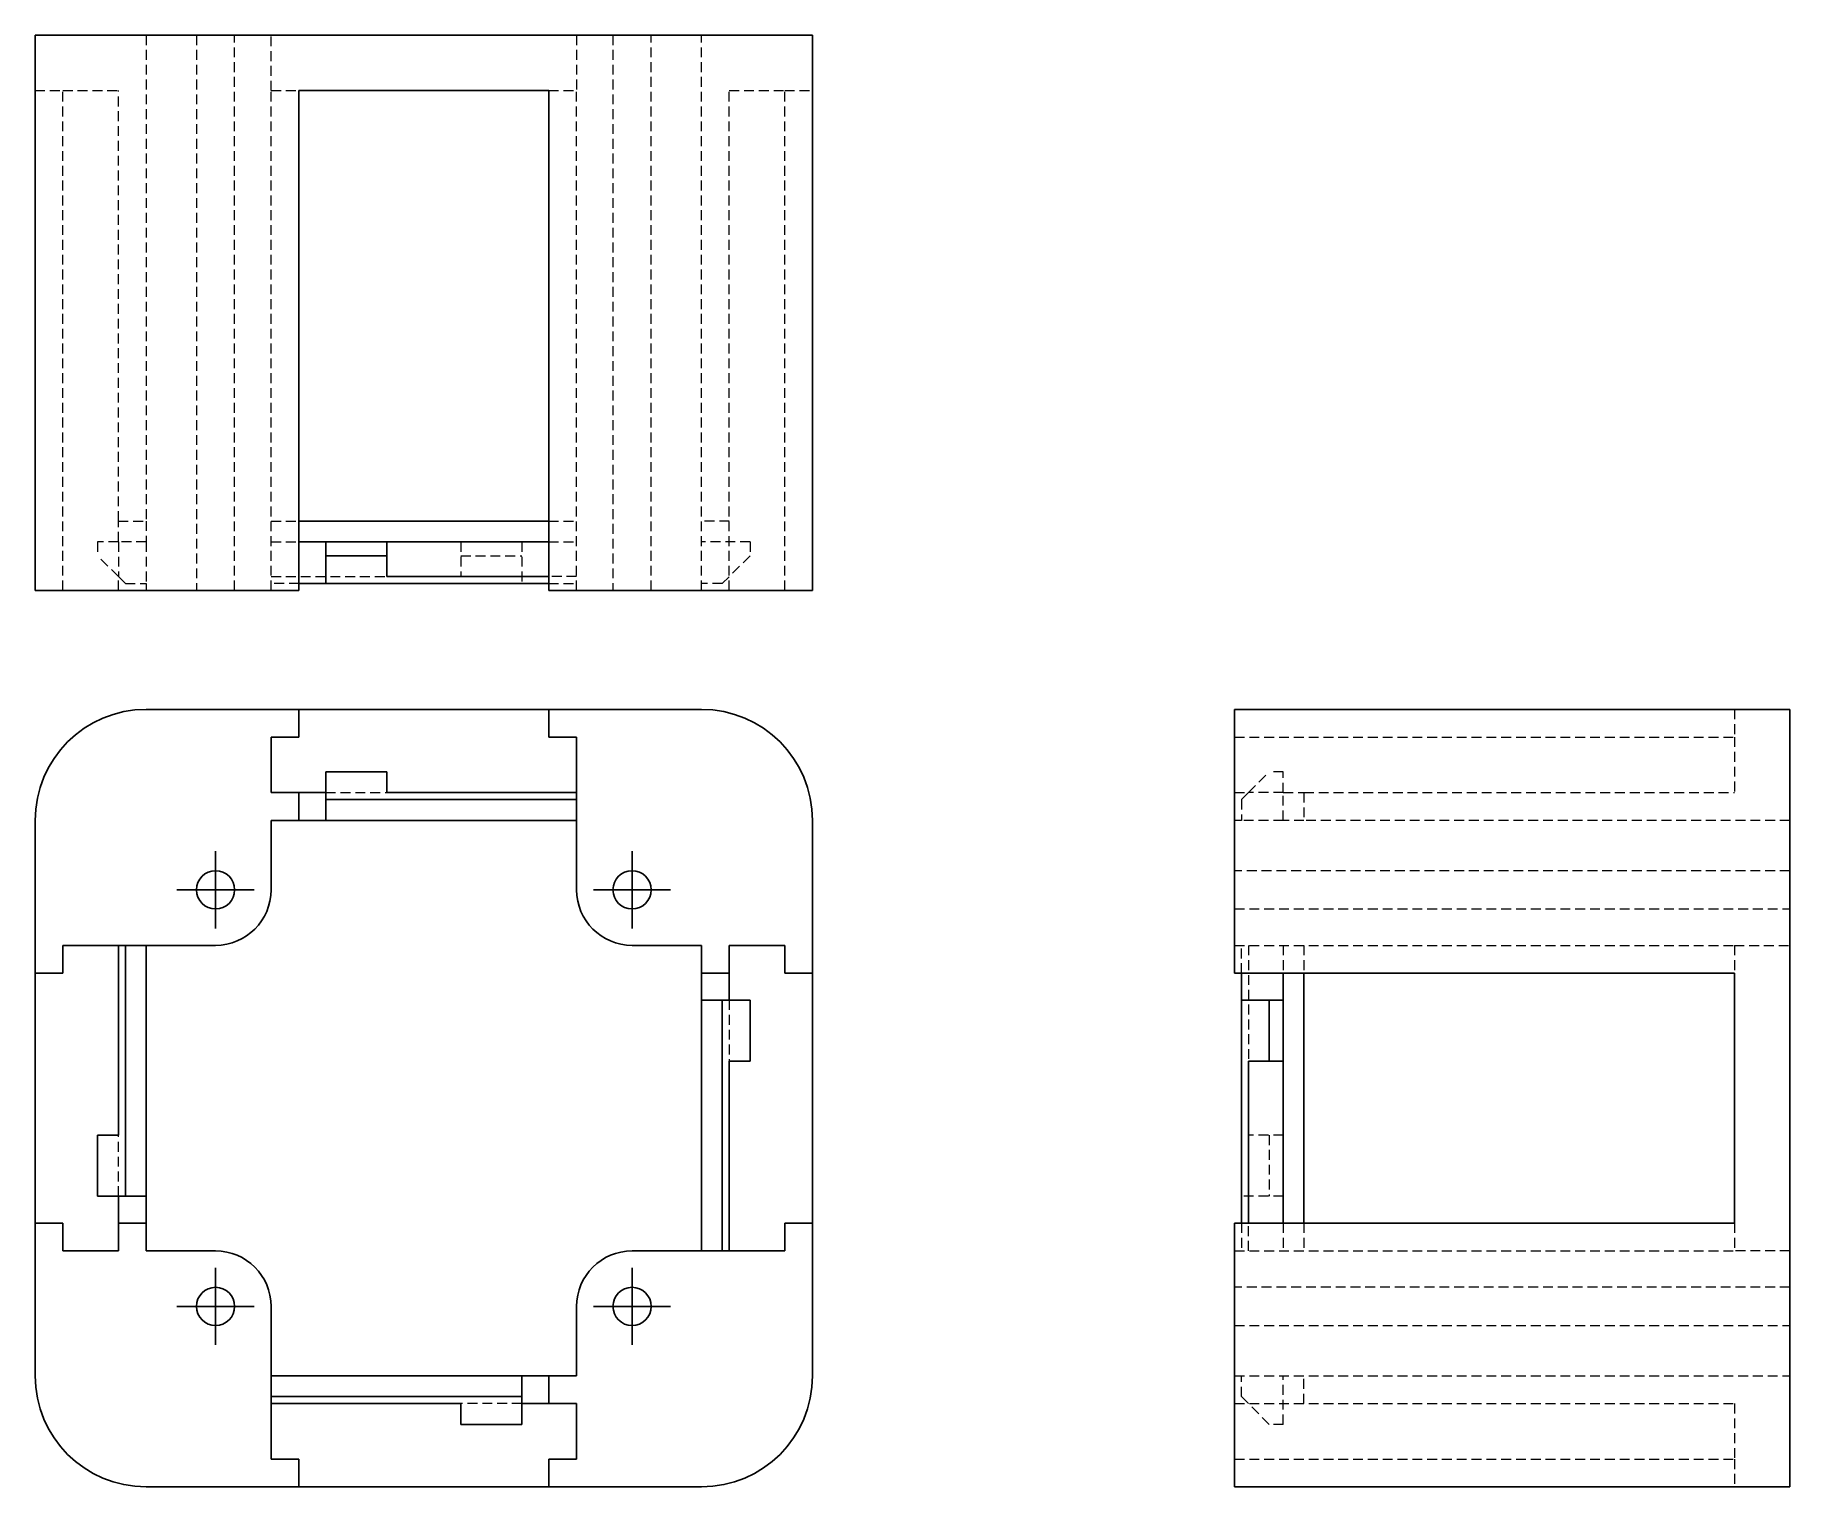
# Model space of a CAD drawing. Header units: millimetres. Extents: x 33 to 259, y 7 to 194.
import ezdxf

# ---------------------------------------------------------------- set-up
doc = ezdxf.new("R2010")
doc.units = ezdxf.units.MM
doc.linetypes.add('HIDDEN', pattern=[1.905, 1.27, -0.635])
doc.layers.add('10', color=7, linetype='Continuous')

# ---------------------------------------------------------------- blocks, each defined once
blk = doc.blocks.new('SW_CENTERMARKSYMBOL_0')
at = {"layer": '10', "color": 0}
for p, q in [((0, 2.5), (0, 4.96)), ((0, 0), (0, 2.5)), ((-2.5, 0), (-4.96, 0)), ((0, 0), (-2.5, 0)), ((0, 0), (0, -2.5)), ((0, 0), (2.5, 0)), ((2.5, 0), (4.96, 0)), ((0, -2.5), (0, -4.96))]:
    blk.add_line(p, q, dxfattribs=at)
blk = doc.blocks.new('SW_CENTERMARKSYMBOL_1')
at = {"layer": '10', "color": 0}
for p, q in [((0, 2.5), (0, 4.96)), ((0, 0), (0, 2.5)), ((-2.5, 0), (-4.96, 0)), ((0, 0), (-2.5, 0)), ((0, 0), (0, -2.5)), ((0, 0), (2.5, 0)), ((2.5, 0), (4.96, 0)), ((0, -2.5), (0, -4.96))]:
    blk.add_line(p, q, dxfattribs=at)
blk = doc.blocks.new('SW_CENTERMARKSYMBOL_2')
at = {"layer": '10', "color": 0}
for p, q in [((0, 2.5), (0, 4.96)), ((0, 0), (0, 2.5)), ((-2.5, 0), (-4.96, 0)), ((0, 0), (-2.5, 0)), ((0, 0), (0, -2.5)), ((0, 0), (2.5, 0)), ((2.5, 0), (4.96, 0)), ((0, -2.5), (0, -4.96))]:
    blk.add_line(p, q, dxfattribs=at)
blk = doc.blocks.new('SW_CENTERMARKSYMBOL_3')
at = {"layer": '10', "color": 0}
for p, q in [((0, 2.5), (0, 4.96)), ((0, 0), (0, 2.5)), ((-2.5, 0), (-4.96, 0)), ((0, 0), (-2.5, 0)), ((0, 0), (0, -2.5)), ((0, 0), (2.5, 0)), ((2.5, 0), (4.96, 0)), ((0, -2.5), (0, -4.96))]:
    blk.add_line(p, q, dxfattribs=at)

msp = doc.modelspace()

# ---------------------------------------------------------------- linework, layer by layer
at = {"color": 7, "linetype": 'Continuous', "lineweight": 25}
for p, q in [((33, 193.71), (33, 122.29)), ((47.29, 193.71), (33, 193.71)), ((47.29, 193.71), (118.71, 193.71)), ((133, 193.71), (118.71, 193.71)), ((133, 122.29), (133, 193.71)), ((66.93, 186.57), (99.07, 186.57)), ((66.93, 122.29), (66.93, 186.57)), ((99.07, 186.57), (99.07, 122.29)), ((66.93, 131.21), (99.07, 131.21)), ((66.93, 128.54), (70.39, 128.54)), ((70.39, 128.54), (70.39, 126.75)), ((78.24, 128.54), (70.39, 128.54)), ((78.24, 126.75), (70.39, 126.75)), ((70.39, 126.75), (70.39, 123.18)), ((78.24, 128.54), (78.24, 126.75)), ((78.24, 128.54), (99.07, 128.54)), ((78.24, 124.07), (78.24, 126.75)), ((33, 122.29), (47.29, 122.29)), ((66.93, 122.29), (47.29, 122.29)), ((70.39, 123.18), (66.93, 123.18)), ((70.39, 123.18), (99.07, 123.18)), ((99.07, 124.07), (78.24, 124.07)), ((118.71, 122.29), (99.07, 122.29)), ((118.71, 122.29), (133, 122.29)), ((66.93, 107), (47.29, 107)), ((66.93, 103.43), (66.93, 107)), ((66.93, 107), (99.07, 107)), ((99.07, 107), (99.07, 103.43)), ((118.71, 107), (99.07, 107)), ((258.71, 107), (187.29, 107)), ((187.29, 107), (187.29, 92.71)), ((258.71, 92.71), (258.71, 107)), ((63.36, 96.29), (63.36, 103.43)), ((63.36, 103.43), (66.93, 103.43)), ((99.07, 103.43), (102.64, 103.43)), ((102.64, 103.43), (102.64, 83.79)), ((78.24, 98.96), (70.39, 98.96)), ((70.39, 98.96), (70.39, 95.39)), ((78.24, 96.29), (78.24, 98.96)), ((66.93, 96.29), (63.36, 96.29)), ((66.93, 92.71), (66.93, 96.29)), ((66.93, 96.29), (70.39, 96.29)), ((70.39, 95.39), (70.39, 92.71)), ((70.39, 95.39), (102.64, 95.39)), ((102.64, 96.29), (78.24, 96.29)), ((33, 92.71), (33, 73.07)), ((63.36, 92.71), (63.36, 83.79)), ((63.36, 92.71), (66.93, 92.71)), ((70.39, 92.71), (66.93, 92.71)), ((70.39, 92.71), (102.64, 92.71)), ((133, 73.07), (133, 92.71)), ((187.29, 73.07), (187.29, 92.71)), ((258.71, 92.71), (258.71, 21.29)), ((36.57, 76.64), (56.21, 76.64)), ((36.57, 73.07), (36.57, 76.64)), ((43.71, 76.64), (43.71, 52.24)), ((44.61, 44.39), (44.61, 76.64)), ((47.29, 44.39), (47.29, 76.64)), ((109.79, 76.64), (118.71, 76.64)), ((118.71, 76.64), (118.71, 73.07)), ((122.29, 76.64), (129.43, 76.64)), ((122.29, 73.07), (122.29, 76.64)), ((129.43, 76.64), (129.43, 73.07)), ((33, 73.07), (36.57, 73.07)), ((33, 40.93), (33, 73.07)), ((118.71, 73.07), (122.29, 73.07)), ((118.71, 69.61), (118.71, 73.07)), ((122.29, 73.07), (122.29, 69.61)), ((129.43, 73.07), (133, 73.07)), ((133, 73.07), (133, 40.93)), ((187.29, 73.07), (251.57, 73.07)), ((188.18, 69.61), (188.18, 73.07)), ((193.54, 73.07), (193.54, 69.61)), ((196.21, 73.07), (196.21, 40.93)), ((251.57, 73.07), (251.57, 40.93)), ((121.39, 69.61), (118.71, 69.61)), ((118.71, 69.61), (118.71, 37.36)), ((121.39, 69.61), (121.39, 37.36)), ((124.96, 69.61), (121.39, 69.61)), ((124.96, 61.76), (124.96, 69.61)), ((188.18, 69.61), (188.18, 40.93)), ((191.75, 69.61), (188.18, 69.61)), ((193.54, 69.61), (191.75, 69.61)), ((191.75, 61.76), (191.75, 69.61)), ((193.54, 61.76), (193.54, 69.61)), ((122.29, 61.76), (124.96, 61.76)), ((122.29, 37.36), (122.29, 61.76)), ((189.07, 40.93), (189.07, 61.76)), ((189.07, 61.76), (191.75, 61.76)), ((193.54, 61.76), (191.75, 61.76)), ((193.54, 61.76), (193.54, 40.93)), ((41.04, 52.24), (41.04, 44.39)), ((43.71, 52.24), (41.04, 52.24)), ((41.04, 44.39), (44.61, 44.39)), ((43.71, 40.93), (43.71, 44.39)), ((44.61, 44.39), (47.29, 44.39)), ((47.29, 44.39), (47.29, 40.93)), ((33, 40.93), (33, 21.29)), ((36.57, 40.93), (33, 40.93)), ((36.57, 37.36), (36.57, 40.93)), ((47.29, 40.93), (43.71, 40.93)), ((43.71, 40.93), (43.71, 37.36)), ((47.29, 37.36), (47.29, 40.93)), ((129.43, 40.93), (129.43, 37.36)), ((133, 40.93), (129.43, 40.93)), ((133, 21.29), (133, 40.93)), ((187.29, 21.29), (187.29, 40.93)), ((251.57, 40.93), (187.29, 40.93)), ((43.71, 37.36), (36.57, 37.36)), ((56.21, 37.36), (47.29, 37.36)), ((129.43, 37.36), (109.79, 37.36)), ((63.36, 10.57), (63.36, 30.21)), ((102.64, 21.29), (102.64, 30.21)), ((95.61, 21.29), (63.36, 21.29)), ((95.61, 18.61), (95.61, 21.29)), ((95.61, 21.29), (99.07, 21.29)), ((102.64, 21.29), (99.07, 21.29)), ((99.07, 21.29), (99.07, 17.71)), ((187.29, 21.29), (187.29, 7)), ((258.71, 7), (258.71, 21.29)), ((95.61, 18.61), (63.36, 18.61)), ((95.61, 15.04), (95.61, 18.61)), ((63.36, 17.71), (87.76, 17.71)), ((87.76, 17.71), (87.76, 15.04)), ((99.07, 17.71), (95.61, 17.71)), ((99.07, 17.71), (102.64, 17.71)), ((102.64, 17.71), (102.64, 10.57)), ((87.76, 15.04), (95.61, 15.04)), ((66.93, 10.57), (63.36, 10.57)), ((66.93, 7), (66.93, 10.57)), ((99.07, 10.57), (99.07, 7)), ((102.64, 10.57), (99.07, 10.57)), ((66.93, 7), (47.29, 7)), ((99.07, 7), (66.93, 7)), ((99.07, 7), (118.71, 7)), ((187.29, 7), (258.71, 7))]:
    msp.add_line(p, q, dxfattribs=at)
at = {"color": 7, "linetype": 'HIDDEN', "lineweight": 18}
for p, q in [((47.29, 193.71), (47.29, 131.21)), ((53.76, 193.71), (53.76, 122.29)), ((58.67, 122.29), (58.67, 193.71)), ((63.36, 186.57), (63.36, 193.71)), ((102.64, 193.71), (102.64, 186.57)), ((107.33, 193.71), (107.33, 122.29)), ((112.24, 122.29), (112.24, 193.71)), ((118.71, 122.29), (118.71, 193.71)), ((33, 186.57), (36.57, 186.57)), ((36.57, 122.29), (36.57, 186.57)), ((36.57, 186.57), (43.71, 186.57)), ((43.71, 131.21), (43.71, 186.57)), ((63.36, 122.29), (63.36, 186.57)), ((63.36, 186.57), (66.93, 186.57)), ((99.07, 186.57), (102.64, 186.57)), ((102.64, 122.29), (102.64, 186.57)), ((122.29, 122.29), (122.29, 186.57)), ((122.29, 186.57), (129.43, 186.57)), ((129.43, 122.29), (129.43, 186.57)), ((129.43, 186.57), (133, 186.57)), ((43.71, 131.21), (47.29, 131.21)), ((43.71, 128.54), (43.71, 131.21)), ((47.29, 131.21), (47.29, 128.54)), ((63.36, 131.21), (66.93, 131.21)), ((99.07, 131.21), (102.64, 131.21)), ((122.29, 131.21), (118.71, 131.21)), ((41.04, 128.54), (41.04, 126.75)), ((43.71, 128.54), (41.04, 128.54)), ((43.71, 124.07), (41.04, 126.75)), ((47.29, 128.54), (43.71, 128.54)), ((43.71, 128.54), (43.71, 124.07)), ((47.29, 128.54), (47.29, 123.18)), ((63.36, 128.54), (66.93, 128.54)), ((87.76, 128.54), (87.76, 124.07)), ((87.76, 126.75), (95.61, 126.75)), ((95.61, 128.54), (95.61, 123.18)), ((99.07, 128.54), (102.64, 128.54)), ((124.96, 128.54), (118.71, 128.54)), ((124.96, 126.75), (121.39, 123.18)), ((124.96, 128.54), (124.96, 126.75)), ((44.61, 123.18), (43.71, 124.07)), ((43.71, 122.29), (43.71, 124.07)), ((44.61, 123.18), (47.29, 123.18)), ((47.29, 123.18), (47.29, 122.29)), ((63.36, 124.07), (78.24, 124.07)), ((66.93, 123.18), (63.36, 123.18)), ((102.64, 124.07), (99.07, 124.07)), ((99.07, 123.18), (102.64, 123.18)), ((121.39, 123.18), (118.71, 123.18)), ((251.57, 107), (251.57, 103.43)), ((187.29, 103.43), (251.57, 103.43)), ((251.57, 103.43), (251.57, 96.29)), ((189.07, 96.29), (191.75, 98.96)), ((193.54, 98.96), (191.75, 98.96)), ((193.54, 96.29), (193.54, 98.96)), ((70.39, 96.29), (78.24, 96.29)), ((187.29, 96.29), (189.07, 96.29)), ((188.18, 95.39), (189.07, 96.29)), ((188.18, 95.39), (188.18, 92.71)), ((193.54, 96.29), (189.07, 96.29)), ((193.54, 92.71), (193.54, 96.29)), ((193.54, 96.29), (196.21, 96.29)), ((196.21, 96.29), (251.57, 96.29)), ((196.21, 96.29), (196.21, 92.71)), ((188.18, 92.71), (187.29, 92.71)), ((193.54, 92.71), (188.18, 92.71)), ((196.21, 92.71), (193.54, 92.71)), ((258.71, 92.71), (196.21, 92.71)), ((258.71, 86.24), (187.29, 86.24)), ((187.29, 81.33), (258.71, 81.33)), ((187.29, 76.64), (251.57, 76.64)), ((188.18, 73.07), (188.18, 76.64)), ((189.07, 76.64), (189.07, 61.76)), ((193.54, 76.64), (193.54, 73.07)), ((196.21, 76.64), (196.21, 73.07)), ((251.57, 76.64), (251.57, 73.07)), ((251.57, 76.64), (258.71, 76.64)), ((122.29, 69.61), (122.29, 61.76)), ((43.71, 44.39), (43.71, 52.24)), ((193.54, 52.24), (189.07, 52.24)), ((191.75, 52.24), (191.75, 44.39)), ((193.54, 44.39), (188.18, 44.39)), ((188.18, 40.93), (188.18, 37.36)), ((189.07, 37.36), (189.07, 40.93)), ((193.54, 40.93), (193.54, 37.36)), ((196.21, 40.93), (196.21, 37.36)), ((251.57, 40.93), (251.57, 37.36)), ((187.29, 37.36), (251.57, 37.36)), ((258.71, 37.36), (251.57, 37.36)), ((258.71, 32.67), (187.29, 32.67)), ((187.29, 27.76), (258.71, 27.76)), ((187.29, 21.29), (258.71, 21.29)), ((188.18, 18.61), (188.18, 21.29)), ((193.54, 15.04), (193.54, 21.29)), ((196.21, 17.71), (196.21, 21.29)), ((191.75, 15.04), (188.18, 18.61)), ((95.61, 17.71), (87.76, 17.71)), ((187.29, 17.71), (251.57, 17.71)), ((251.57, 17.71), (251.57, 10.57)), ((193.54, 15.04), (191.75, 15.04)), ((187.29, 10.57), (251.57, 10.57)), ((251.57, 10.57), (251.57, 7))]:
    msp.add_line(p, q, dxfattribs=at)
at = {"color": 7, "linetype": 'Continuous', "lineweight": 25}
for centre in [(56.21, 83.79), (109.79, 83.79), (56.21, 30.21), (109.79, 30.21)]:
    msp.add_circle(centre, 2.46, dxfattribs=at)
for centre, radius, start, end in [((47.29, 92.71), 14.29, 90, 180), ((118.71, 92.71), 14.29, 0, 90), ((56.21, 83.79), 7.14, 270, 0), ((109.79, 83.79), 7.14, 180, 270), ((56.21, 30.21), 7.14, 0, 90), ((109.79, 30.21), 7.14, 90, 180), ((47.29, 21.29), 14.29, 180, 270), ((118.71, 21.29), 14.29, 270, 0)]:
    msp.add_arc(centre, radius, start, end, dxfattribs=at)

# ---------------------------------------------------------------- block references
at = {"layer": '10'}
for name, p in [('SW_CENTERMARKSYMBOL_2', (56.21, 83.79)), ('SW_CENTERMARKSYMBOL_1', (109.79, 83.79)), ('SW_CENTERMARKSYMBOL_0', (56.21, 30.21)), ('SW_CENTERMARKSYMBOL_3', (109.79, 30.21))]:
    msp.add_blockref(name, p, dxfattribs=at)

doc.saveas('drawing.dxf')
